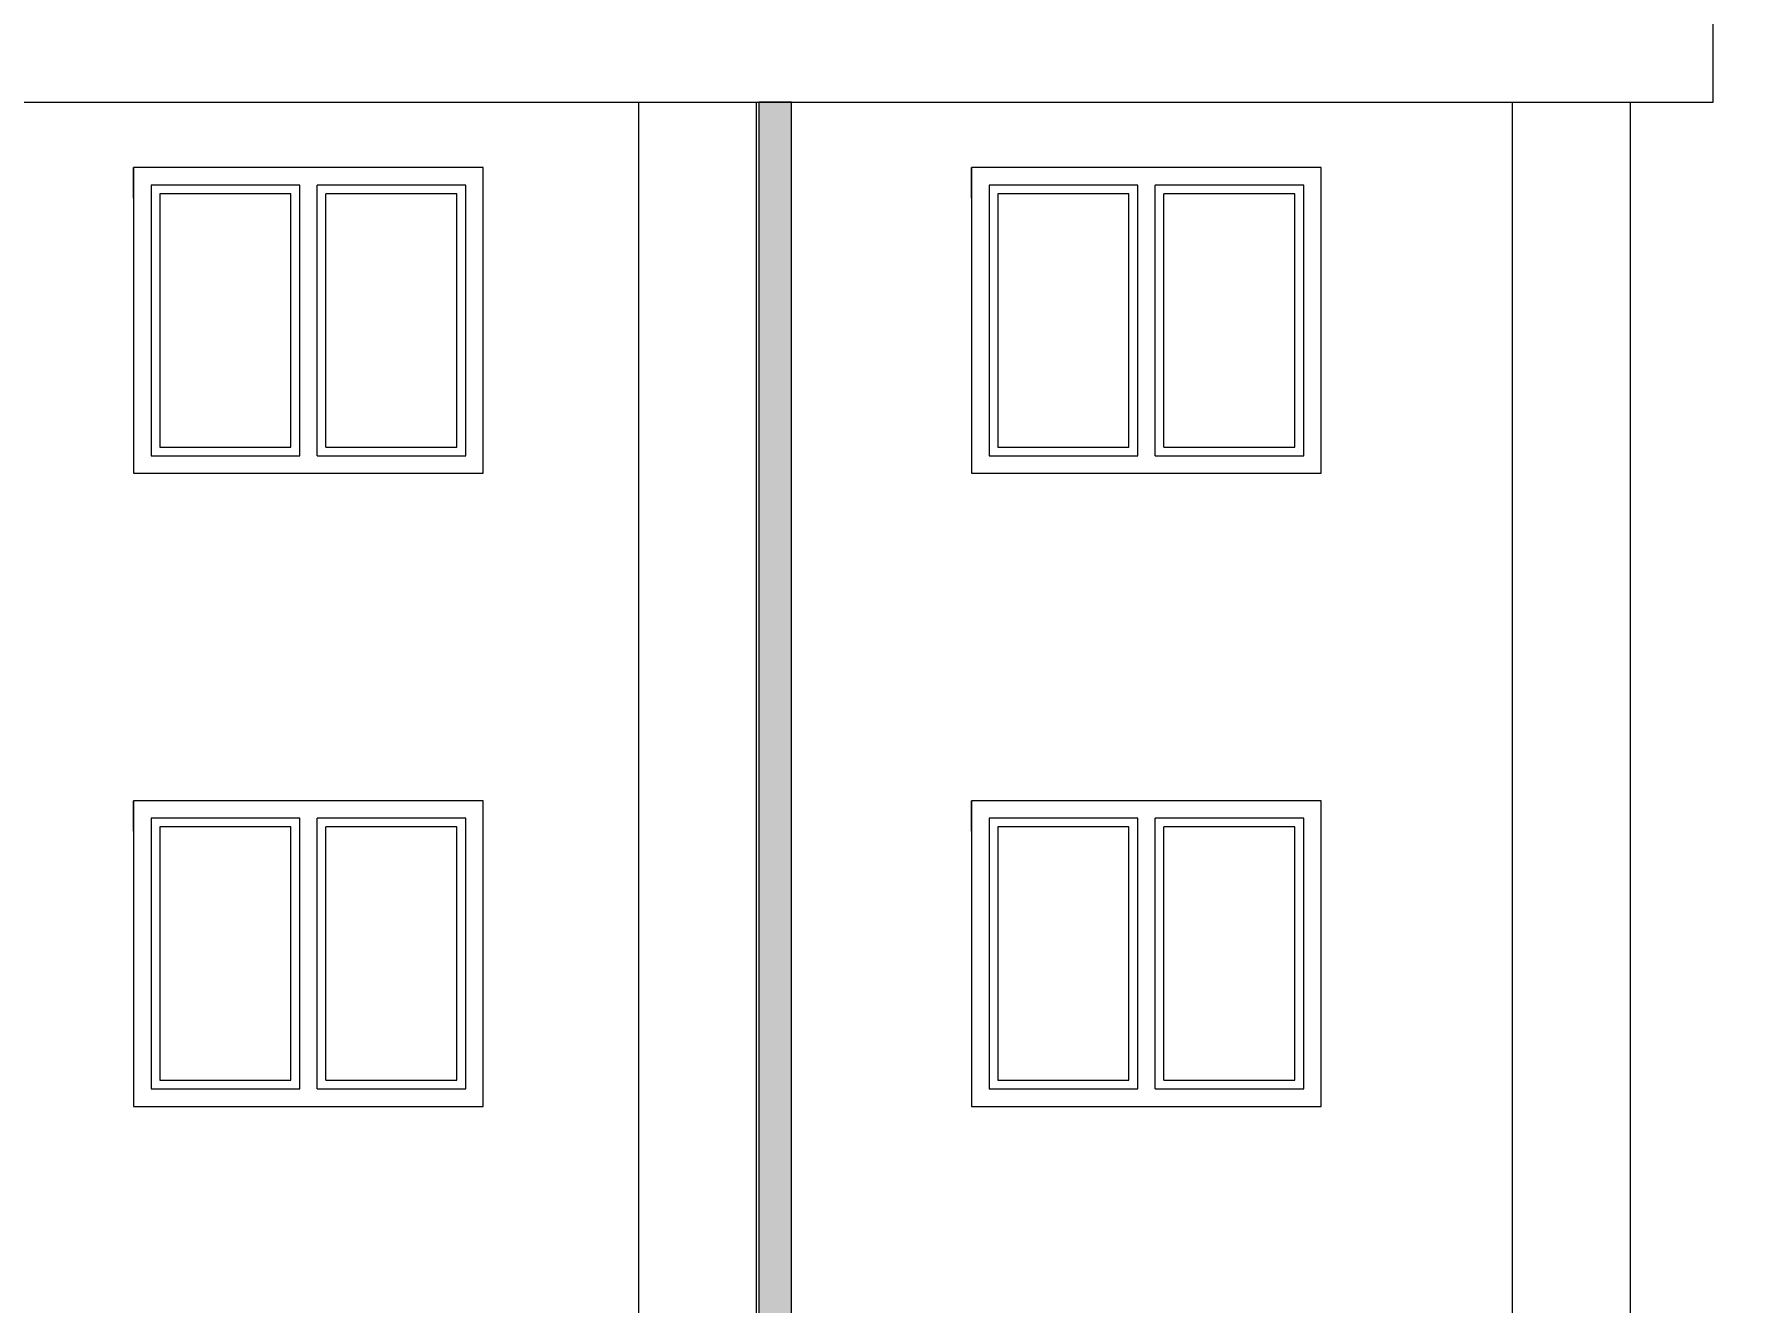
# Model space of a CAD drawing. Header units: millimetres. Extents: x 2791058 to 2855058, y -67651 to -18651.
# Drawn here: x 2827102 to 2834977, y -30269 to -24460 of the extents above; entities that cross this region are included whole.
import ezdxf

# ---------------------------------------------------------------- set-up
doc = ezdxf.new("R2010")
doc.units = ezdxf.units.MM
doc.header["$MEASUREMENT"] = 0
doc.linetypes.add('Hidden Line', pattern=[195.611112, 141.111112, -54.5])
doc.layers.add('Dimensioning - General', color=7, linetype='Continuous')
doc.layers.add('Exterior walls', color=7, linetype='Continuous')
for name, color, linetype, lineweight in [('Dimensioning - General_Pen_No__1', 7, 'Continuous', 0), ('Exterior walls_Pen_No__1', 7, 'Continuous', 0), ('Lines_Pen_No__20', 1, 'Continuous', 0), ('Shell - Roof_Pen_No__21', 7, 'Continuous', 0)]:
    doc.layers.add(name, color=color, linetype=linetype, lineweight=lineweight)
doc.styles.add('GENERATED_STYLE_1', font='')
doc.styles.get('GENERATED_STYLE_1').set_extended_font_data('Arial')
doc.dimstyles.new('GENERATED_STYLE__1', dxfattribs={"dimtxt": 250, "dimasz": 190, "dimexe": 0.18, "dimexo": 3, "dimgap": 0.09, "dimtad": 1, "dimlfac": 0.001, "dimzin": 0, "dimdsep": 46, "dimtxsty": 'GENERATED_STYLE_1', "dimblk": 'ARROWHEAD_2', "dimblk1": 'ARROWHEAD_2', "dimblk2": 'ARROWHEAD_2', "dimcen": 0.09, "dimclrd": 7, "dimclre": 7, "dimclrt": 7, "dimadec": 0, "dimazin": 0, "dimtfac": 1, "dimtdec": 4, "dimtmove": 0, "dimatfit": 3, "dimfxl": 1, "dimtolj": 1, "dimtzin": 0, "dimarcsym": 0})

# ---------------------------------------------------------------- blocks, each defined once
blk = doc.blocks.new('Wall_3', base_point=(2830492.9, -24770.4))
at = {"layer": 'Exterior walls', "linetype": 'Continuous', "lineweight": 0}
blk.add_hatch(color=255, dxfattribs=at).paths.add_polyline_path([(2830417.9, -24770.4), (2830417.9, -38981.9), (2830567.9, -38981.9), (2830567.9, -24770.4)])
at = {"layer": 'Exterior walls_Pen_No__1', "color": 7, "linetype": 'Continuous', "lineweight": 0, "flags": 128}
for points in [[(2830417.9, -24770.4), (2830417.9, -38981.9)], [(2830567.9, -24770.4), (2830417.9, -24770.4)], [(2830567.9, -38981.9), (2830567.9, -24770.4)]]:
    blk.add_lwpolyline(points, dxfattribs=at)
blk = doc.blocks.new('*D17', base_point=(2247653.8, -76425))
at = {"layer": 'Dimensioning - General_Pen_No__1', "color": 7, "linetype": 'Continuous', "lineweight": 0}
for p, q in [((2836382.7, -24698.2), (2836632.7, -24842.6)), ((2836695.2, -24770.4), (2836320.2, -24770.4)), ((2836507.7, -39070.4), (2836507.7, -24770.4)), ((2836382.7, -38998.2), (2836632.7, -39142.6)), ((2836695.2, -39070.4), (2836320.2, -39070.4))]:
    blk.add_line(p, q, dxfattribs=at)
at = {"layer": 'Dimensioning - General_Pen_No__1', "color": 7, "lineweight": 0, "char_height": 250, "attachment_point": 7, "rotation": 90, "style": 'GENERATED_STYLE_1'}
for s, insert in [('\\A1;{\\pql;\\fArial|b0|i0|c0|p34;50}', (2836457.7, -25222.1)), ('\\A1;{\\pql;\\fArial|b0|i0|c0|p34;14.40}', (2836457.7, -32537.5))]:
    blk.add_mtext(s, dxfattribs=dict(at, insert=insert))
blk = doc.blocks.new('ARROWHEAD_2')
at = {"color": 0, "linetype": 'Continuous', "lineweight": 0}
for p, q in [((-0.378, -0.655), (0.378, 0.655)), ((0, 0), (-1, 0))]:
    blk.add_line(p, q, dxfattribs=at)
blk = doc.blocks.new('*D18', base_point=(2247653.8, -76425))
at = {"layer": 'Dimensioning - General_Pen_No__1', "color": 7, "linetype": 'Continuous', "lineweight": 0}
for p, q in [((2836382.7, -24198.2), (2836632.7, -24342.6)), ((2836695.2, -24270.4), (2836320.2, -24270.4)), ((2836507.7, -24770.4), (2836507.7, -24270.4)), ((2836382.7, -24698.2), (2836632.7, -24842.6)), ((2836695.2, -24770.4), (2836320.2, -24770.4))]:
    blk.add_line(p, q, dxfattribs=at)
blk = doc.blocks.new('*D20', base_point=(2247653.8, -76425))
at = {"layer": 'Dimensioning - General_Pen_No__1', "color": 7, "linetype": 'Continuous', "lineweight": 0}
for p, q in [((2837016.6, -21517.9), (2837016.6, -21395.7)), ((2837141.6, -21590.1), (2836891.6, -21445.8)), ((2837204.1, -21517.9), (2836829.1, -21517.9)), ((2837016.6, -39970.4), (2837016.6, -21517.9)), ((2836891.6, -39898.2), (2837141.6, -40042.6)), ((2837204.1, -39970.4), (2836829.1, -39970.4)), ((2837016.6, -40092.7), (2837016.6, -39970.4))]:
    blk.add_line(p, q, dxfattribs=at)
at = {"layer": 'Dimensioning - General_Pen_No__1', "color": 7, "lineweight": 0, "insert": (2836966.6, -31171.6), "char_height": 250, "attachment_point": 7, "rotation": 90, "style": 'GENERATED_STYLE_1'}
blk.add_mtext('\\A1;{\\pql;\\fArial|b0|i0|c0|p34;18.70}', dxfattribs=at)

msp = doc.modelspace()

# ---------------------------------------------------------------- linework, layer by layer
at = {"layer": 'Lines_Pen_No__20', "color": 1, "linetype": 'Hidden Line', "lineweight": 0}
for p, q in [((2829156.724, -25070.404), (2827556.724, -25070.404)), ((2827556.724, -25210.404), (2827556.724, -25070.404)), ((2829156.724, -25210.404), (2829156.724, -25070.404)), ((2832992.784, -25070.404), (2831392.784, -25070.404)), ((2831392.784, -25210.404), (2831392.784, -25070.404)), ((2832992.784, -25210.404), (2832992.784, -25070.404)), ((2829156.724, -27970.404), (2827556.724, -27970.404)), ((2827556.724, -28110.404), (2827556.724, -27970.404)), ((2829156.724, -28110.404), (2829156.724, -27970.404)), ((2832992.784, -27970.404), (2831392.784, -27970.404)), ((2831392.784, -28110.404), (2831392.784, -27970.404)), ((2832992.784, -28110.404), (2832992.784, -27970.404))]:
    msp.add_line(p, q, dxfattribs=at)
at = {"layer": 'Lines_Pen_No__20', "color": 1, "linetype": 'Continuous', "lineweight": 0}
for p, q in [((2828276.724, -26350.404), (2828276.724, -25190.404)), ((2828316.724, -26390.404), (2828316.724, -25150.404)), ((2828396.724, -26390.404), (2828396.724, -25150.404)), ((2828436.724, -26350.404), (2828436.724, -25190.404)), ((2832112.784, -26350.404), (2832112.784, -25190.404)), ((2832152.784, -26390.404), (2832152.784, -25150.404)), ((2832232.784, -26390.404), (2832232.784, -25150.404)), ((2832272.784, -26350.404), (2832272.784, -25190.404)), ((2828276.724, -29250.404), (2828276.724, -28090.404)), ((2828316.724, -29290.404), (2828316.724, -28050.404)), ((2828396.724, -29290.404), (2828396.724, -28050.404)), ((2828436.724, -29250.404), (2828436.724, -28090.404)), ((2832112.784, -29250.404), (2832112.784, -28090.404)), ((2832152.784, -29290.404), (2832152.784, -28050.404)), ((2832232.784, -29290.404), (2832232.784, -28050.404)), ((2832272.784, -29250.404), (2832272.784, -28090.404))]:
    msp.add_line(p, q, dxfattribs=at)
for points in [[(2827556.724, -26470.404), (2829156.724, -26470.404), (2829156.724, -25070.404), (2827556.724, -25070.404)], [(2831392.784, -26470.404), (2832992.784, -26470.404), (2832992.784, -25070.404), (2831392.784, -25070.404)], [(2827556.724, -29370.404), (2829156.724, -29370.404), (2829156.724, -27970.404), (2827556.724, -27970.404)], [(2831392.784, -29370.404), (2832992.784, -29370.404), (2832992.784, -27970.404), (2831392.784, -27970.404)]]:
    msp.add_lwpolyline(points, close=True, dxfattribs=at)
for points in [[(2828316.724, -25150.404), (2827636.724, -25150.404), (2827636.724, -26390.404), (2828316.724, -26390.404)], [(2828276.724, -25190.404), (2827676.724, -25190.404), (2827676.724, -26350.404), (2828276.724, -26350.404)], [(2828396.724, -26390.404), (2829076.724, -26390.404), (2829076.724, -25150.404), (2828396.724, -25150.404)], [(2828436.724, -26350.404), (2829036.724, -26350.404), (2829036.724, -25190.404), (2828436.724, -25190.404)], [(2832152.784, -25150.404), (2831472.784, -25150.404), (2831472.784, -26390.404), (2832152.784, -26390.404)], [(2832112.784, -25190.404), (2831512.784, -25190.404), (2831512.784, -26350.404), (2832112.784, -26350.404)], [(2832232.784, -26390.404), (2832912.784, -26390.404), (2832912.784, -25150.404), (2832232.784, -25150.404)], [(2832272.784, -26350.404), (2832872.784, -26350.404), (2832872.784, -25190.404), (2832272.784, -25190.404)], [(2828316.724, -28050.404), (2827636.724, -28050.404), (2827636.724, -29290.404), (2828316.724, -29290.404)], [(2828276.724, -28090.404), (2827676.724, -28090.404), (2827676.724, -29250.404), (2828276.724, -29250.404)], [(2828396.724, -29290.404), (2829076.724, -29290.404), (2829076.724, -28050.404), (2828396.724, -28050.404)], [(2828436.724, -29250.404), (2829036.724, -29250.404), (2829036.724, -28090.404), (2828436.724, -28090.404)], [(2832152.784, -28050.404), (2831472.784, -28050.404), (2831472.784, -29290.404), (2832152.784, -29290.404)], [(2832112.784, -28090.404), (2831512.784, -28090.404), (2831512.784, -29250.404), (2832112.784, -29250.404)], [(2832232.784, -29290.404), (2832912.784, -29290.404), (2832912.784, -28050.404), (2832232.784, -28050.404)], [(2832272.784, -29250.404), (2832872.784, -29250.404), (2832872.784, -28090.404), (2832272.784, -28090.404)]]:
    msp.add_lwpolyline(points, dxfattribs=at)
at = {"layer": 'Shell - Roof_Pen_No__21', "color": 7, "linetype": 'Continuous', "lineweight": 0}
for p, q in [((2834786.976, -24770.404), (2834786.976, -24270.404)), ((2819136.976, -24770.404), (2834786.976, -24770.404)), ((2829866.976, -24770.404), (2829866.976, -37953.363)), ((2830406.976, -24770.404), (2830406.976, -37953.363)), ((2833866.976, -24770.404), (2833866.976, -37953.363)), ((2834336.976, -24770.404), (2834786.976, -24770.404)), ((2834406.976, -24770.404), (2834406.976, -39970.404)), ((2829156.724, -25070.404), (2827556.724, -25070.404)), ((2827556.724, -25070.404), (2827556.724, -26470.404)), ((2829156.724, -26470.404), (2829156.724, -25070.404)), ((2832992.784, -25070.404), (2831392.784, -25070.404)), ((2831392.784, -25070.404), (2831392.784, -26470.404)), ((2832992.784, -26470.404), (2832992.784, -25070.404)), ((2827556.724, -26470.404), (2829156.724, -26470.404)), ((2831392.784, -26470.404), (2832992.784, -26470.404)), ((2829156.724, -27970.404), (2827556.724, -27970.404)), ((2827556.724, -27970.404), (2827556.724, -29370.404)), ((2829156.724, -29370.404), (2829156.724, -27970.404)), ((2832992.784, -27970.404), (2831392.784, -27970.404)), ((2831392.784, -27970.404), (2831392.784, -29370.404)), ((2832992.784, -29370.404), (2832992.784, -27970.404)), ((2827556.724, -29370.404), (2829156.724, -29370.404)), ((2831392.784, -29370.404), (2832992.784, -29370.404))]:
    msp.add_line(p, q, dxfattribs=at)

# ---------------------------------------------------------------- block references
at = {"layer": 'Exterior walls', "color": 7, "lineweight": 0}
msp.add_blockref('Wall_3', (2830492.949, -24770.404), dxfattribs=at)

# ---------------------------------------------------------------- dimensions: what is measured, and where the dimension line sits
at = {"layer": 'Dimensioning - General', "color": 7, "linetype": 'Continuous', "lineweight": 0}
for base, p1, p2, text, picture, middle in [((2837016.622, -21517.948), (2833580.48, -39970.404), (2833980.48, -21517.948), '18.70', '*D20', (2836841.622, -30751.604)), ((2836507.717, -24770.404), (2834336.976, -39070.404), (2834336.976, -24770.404), '14.40', '*D17', (2836332.717, -32117.547))]:
    dim = msp.add_linear_dim(base=base, p1=p1, p2=p2, angle=90, text=text, dimstyle='GENERATED_STYLE__1', dxfattribs=at)
    dim.commit()
    dim.dimension.update_dxf_attribs({"geometry": picture, "text_midpoint": middle, "dimtype": 160, "text_rotation": 90})
dim = msp.add_linear_dim(base=(2836507.717, -24270.404), p1=(2834336.976, -24770.404), p2=(2834736.976, -24270.404), angle=90, dimstyle='GENERATED_STYLE__1', dxfattribs=at)
dim.commit()
dim.dimension.update_dxf_attribs({"geometry": '*D18', "text_midpoint": (2836332.717, -25031.496), "dimtype": 160, "text_rotation": 90})

doc.saveas('drawing.dxf')
